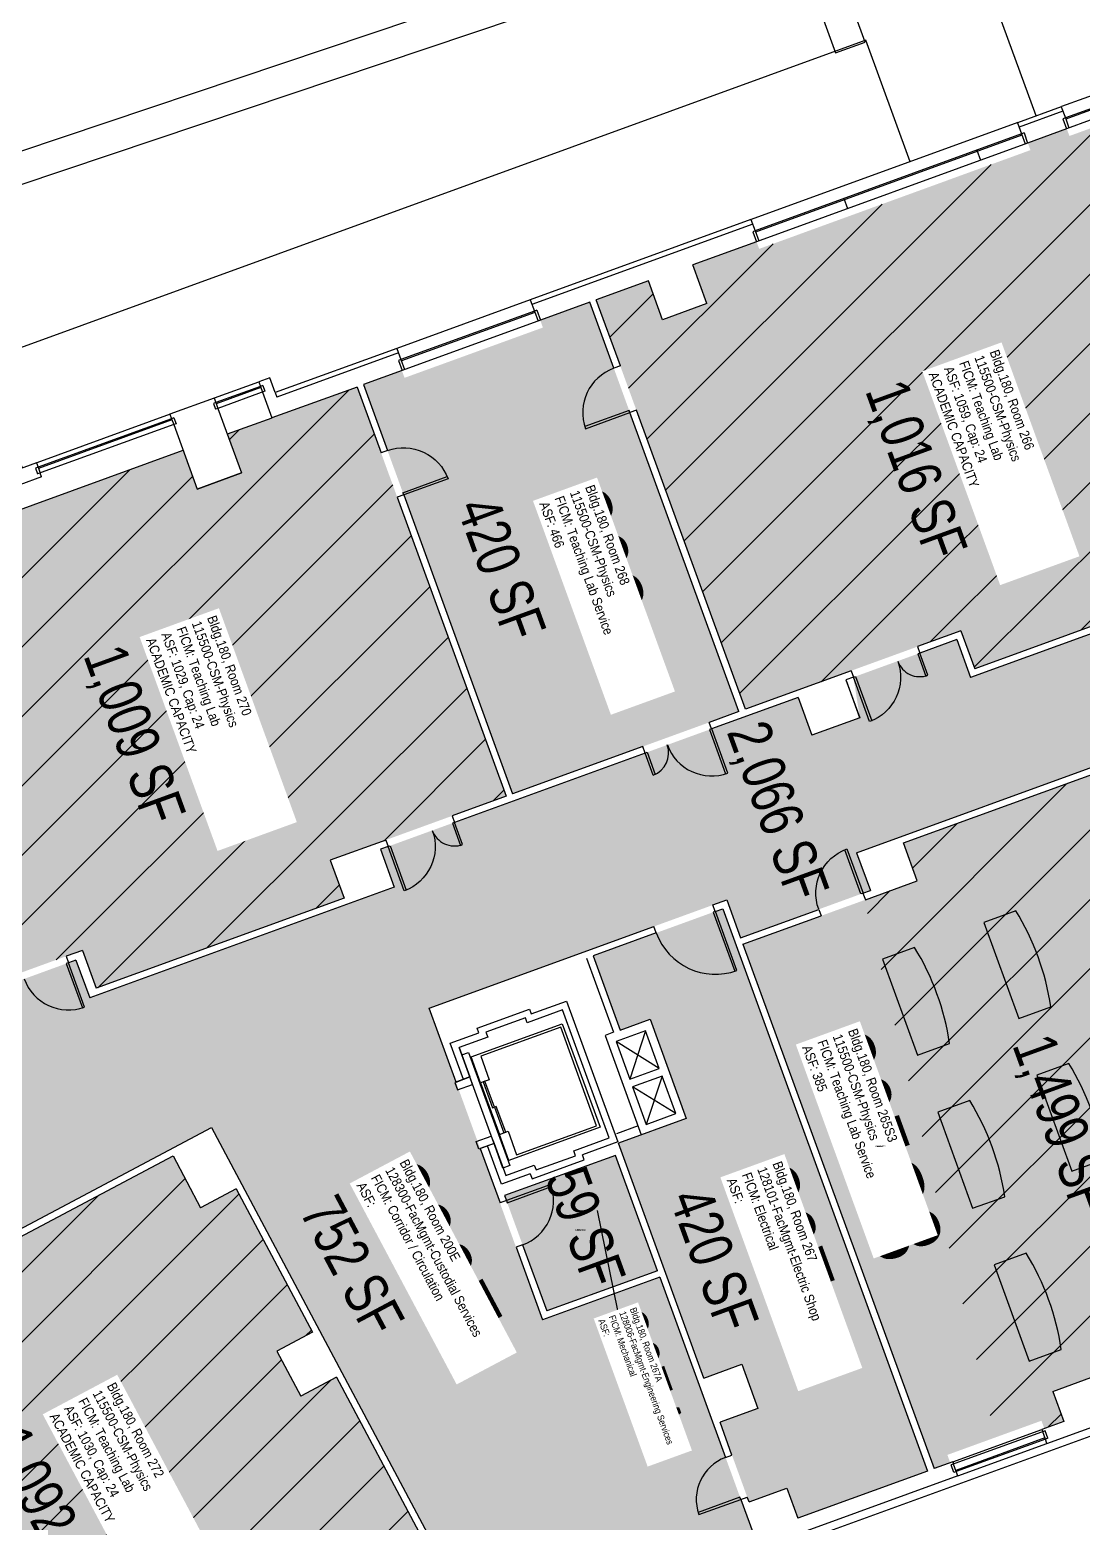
# Model space of a CAD drawing. Header units: inches. Extents: x 69211883 to 69217631, y 27675792 to 27679139.
# Drawn here: x 69212996 to 69213799, y 27676817 to 27677957 of the extents above; entities that cross this region are included whole.
import ezdxf
from ezdxf.enums import TextEntityAlignment as Align

# ---------------------------------------------------------------- set-up
doc = ezdxf.new("R2010")
doc.units = ezdxf.units.IN
doc.header["$LTSCALE"] = 0.25
doc.header["$MEASUREMENT"] = 0
doc.layers.get('0').update_dxf_attribs({"linetype": 'CONTINUOUS'})
for name, color, linetype in [('A-DOOR', 2, 'CONTINUOUS'), ('A-FLOR', 3, 'CONTINUOUS'), ('A-FURN', 3, 'CONTINUOUS'), ('A-GLAZ', 1, 'CONTINUOUS'), ('A-IDEN-RNUM', 7, 'CONTINUOUS'), ('A-IDEN-SNUM', 4, 'CONTINUOUS'), ('A-IDEN-VNUM', 4, 'CONTINUOUS'), ('A-WALL', 5, 'CONTINUOUS'), ('AREA-TEXT', 3, 'CONTINUOUS'), ('Rooms-Capacity', 4, 'CONTINUOUS'), ('Rooms-Category-Color', 7, 'CONTINUOUS'), ('Rooms-College-Color', 7, 'CONTINUOUS'), ('Rooms-Department-Color', 7, 'CONTINUOUS'), ('Rooms-Division-Color', 7, 'CONTINUOUS'), ('Rooms-Information', 7, 'CONTINUOUS')]:
    doc.layers.add(name, color=color, linetype=linetype)
doc.styles.add('CP_AREA', font='arial.ttf', dxfattribs={"height": 15})
doc.styles.add('CP_ROOMSNUMBER', font='arial.ttf', dxfattribs={"height": 1})
doc.styles.add('CP_ROOMVNUMBER', font='arial.ttf', dxfattribs={"width": 0.85, "height": 0.075})
pattern_1 = [(45, (0, 0), (-26.516504294, 26.516504294), [])]

# ---------------------------------------------------------------- blocks, each defined once
blk = doc.blocks.new('Z08D36')
at = {"linetype": 'Continuous', "lineweight": -3}
blk.add_lwpolyline([(-18, 0), (-16.25, 0), (-16.25, 36), (-18, 36)], close=True, dxfattribs=at)
blk.add_arc((-18, 0), 36, 0, 90)
blk = doc.blocks.new('Z08D34')
at = {"linetype": 'Continuous', "lineweight": -3}
blk.add_lwpolyline([(-17, 0), (-15.25, 0), (-15.25, 34), (-17, 34)], close=True, dxfattribs=at)
blk.add_arc((-17, 0), 34, 0, 90)
blk = doc.blocks.new('Z08D48')
at = {"linetype": 'Continuous', "lineweight": -3}
blk.add_lwpolyline([(-24, 0), (-22.25, 0), (-22.25, 48), (-24, 48)], close=True, dxfattribs=at)
blk.add_arc((-24, 0), 48, 360, 90)

msp = doc.modelspace()

# ---------------------------------------------------------------- hatches: boundary and pattern name
at = {"layer": 'Rooms-Capacity'}
h = msp.add_hatch(dxfattribs=at)
h.set_pattern_fill('ANSI31', color=256, scale=300, style=0)
h.set_pattern_definition(pattern_1)
h.paths.add_polyline_path([(69213550.9, 27677794.9), (69213553, 27677789.4), (69213760, 27677864.8), (69213758, 27677870.3), (69213787.7, 27677881.1), (69213789.8, 27677875.6), (69213825.8, 27677888.7), (69213834.6, 27677864.6), (69213848.9, 27677869.8), (69213951.8, 27677586.9), (69213846.5, 27677548.5), (69213857, 27677519.6), (69213717.5, 27677468.8), (69213706.9, 27677497.7), (69213542.4, 27677437.8), (69213428.6, 27677750.4), (69213468.4, 27677764.9), (69213479.2, 27677735.3), (69213513, 27677747.6), (69213502.3, 27677777.2)])
h = msp.add_hatch(dxfattribs=at)
h.set_pattern_fill('ANSI31', color=256, scale=300, style=0)
h.set_pattern_definition(pattern_1)
h.paths.add_polyline_path([(69212979.7, 27677587.1), (69213009.8, 27677598.1), (69213023.6, 27677603), (69213113.4, 27677635.7), (69213124.2, 27677606.1), (69213157.7, 27677618.2), (69213146.9, 27677647.8), (69213164, 27677654.1), (69213181.1, 27677660.3), (69213246.1, 27677683.9), (69213359.8, 27677371.4), (69213225.6, 27677322.5), (69213236.1, 27677293.6), (69213047, 27677224.8), (69213036.5, 27677253.7), (69212963.9, 27677227.3), (69212850.1, 27677539.8), (69212876.2, 27677549.3), (69212890.2, 27677554.4), (69212972.6, 27677584.4)])
h = msp.add_hatch(dxfattribs=at)
h.set_pattern_fill('ANSI31', color=256, scale=300, style=0)
h.set_pattern_definition(pattern_1)
h.paths.add_polyline_path([(69213930.8, 27677400.4), (69213905.3, 27677391.1), (69213894.8, 27677420), (69213663, 27677335.7), (69213673.5, 27677306.8), (69213633.1, 27677292), (69213733.4, 27676881.8), (69213768.4, 27676894.5), (69213770.6, 27676888.5), (69213785.4, 27676893.9), (69213777.1, 27676916.8), (69213810.9, 27676929.2), (69213819.3, 27676906.3), (69213834.1, 27676911.7), (69213831.9, 27676917.7), (69214086.9, 27677010.5)])
h = msp.add_hatch(dxfattribs=at)
h.set_pattern_fill('ANSI31', color=256, scale=300, style=0)
h.set_pattern_definition(pattern_1)
h.paths.add_polyline_path([(69213267.4, 27676792.6), (69213266, 27676795.3), (69213293.1, 27676809.7), (69213230.4, 27676927.7), (69213203.2, 27676913.2), (69213184.9, 27676947.7), (69213212.1, 27676962.1), (69213153.9, 27677071.6), (69213126.7, 27677057.2), (69213105.6, 27677096.9), (69212803.6, 27676936.4), (69212824, 27676897.9), (69212792.2, 27676881), (69212771.8, 27676919.5), (69212734.4, 27676899.6), (69212910.6, 27676568.1), (69212948.1, 27676588), (69212933.6, 27676615.2), (69213049.5, 27676676.8), (69213063.9, 27676649.6), (69213197.7, 27676720.8), (69213183.3, 27676747.9), (69213267.4, 27676792.6)])
at = {"layer": 'Rooms-Category-Color', "true_color": 0xadadad}
for points in [[(69212976.2, 27677193.4), (69212694.8, 27677091), (69212780.4, 27676930), (69213301.9, 27677207.2), (69213301, 27677209.5), (69213528.3, 27677292.2), (69213538.8, 27677263.3), (69213637.9, 27677299.4), (69213627.3, 27677328.3), (69213899.8, 27677427.5), (69213910.4, 27677398.6), (69213993.1, 27677428.7), (69213982.5, 27677457.6), (69214016.4, 27677469.9), (69214026.9, 27677441), (69214104.1, 27677469.1), (69214093.5, 27677498), (69214238.7, 27677550.8), (69214249.2, 27677521.9), (69214346.4, 27677557.3), (69214335.9, 27677586.2), (69214608.4, 27677685.3), (69214618.9, 27677656.4), (69214703.5, 27677687.2), (69214693, 27677716.1), (69214963.6, 27677814.6), (69214930.8, 27677904.8), (69214834.9, 27677869.9), (69214812.5, 27677931.5), (69214733.6, 27677902.8), (69214756, 27677841.2), (69214556.2, 27677768.5), (69214545.6, 27677797.4), (69214461.1, 27677766.6), (69214471.6, 27677737.7), (69214181.5, 27677632.1), (69214170.9, 27677661), (69214077, 27677626.8), (69214087.5, 27677597.9), (69213946.4, 27677546.6), (69213935.9, 27677575.5), (69213853.2, 27677545.4), (69213863.7, 27677516.5), (69213714.3, 27677462.1), (69213703.8, 27677491), (69213624.9, 27677462.3), (69213629.8, 27677431.3), (69213593.1, 27677418), (69213582.6, 27677446.9), (69213264, 27677330.9), (69213274.5, 27677302), (69213042, 27677217.4), (69213031.5, 27677246.3), (69212965.7, 27677222.3)], [(69213525.2, 27677285.5), (69213681.5, 27676856.1), (69213582.4, 27676820.1), (69213574.1, 27676843), (69213545.2, 27676832.5), (69213523.1, 27676893.3), (69213552, 27676903.8), (69213539.7, 27676937.6), (69213510.8, 27676927.1), (69213445.5, 27677106.4), (69213497.3, 27677125.3), (69213469.7, 27677201.2), (69213446.8, 27677192.8), (69213426.2, 27677249.5)], [(69213301.9, 27677207.2), (69213387.6, 27676971.5), (69213477.2, 27677004.1), (69213552.6, 27676797), (69213580.7, 27676807.2), (69213599, 27676755.8), (69213426.7, 27676692.8), (69213412.2, 27676720.1), (69213329.3, 27676676.1), (69213284.3, 27676760.8), (69213316.1, 27676777.7), (69213134.9, 27677118.4), (69213116.6, 27677108.7)], [(69213443.3, 27677097.1), (69213475.4, 27677009), (69213390.8, 27676978.3), (69213358.7, 27677066.4)]]:
    msp.add_hatch(color=253, dxfattribs=at).paths.add_polyline_path(points)
at = {"layer": 'Rooms-Category-Color', "true_color": 0xe3f498}
for points in [[(69213550.9, 27677794.9), (69213553, 27677789.4), (69213760, 27677864.8), (69213758, 27677870.3), (69213787.7, 27677881.1), (69213789.8, 27677875.6), (69213825.8, 27677888.7), (69213834.6, 27677864.6), (69213848.9, 27677869.8), (69213951.8, 27677586.9), (69213846.5, 27677548.5), (69213857, 27677519.6), (69213717.5, 27677468.8), (69213706.9, 27677497.7), (69213542.4, 27677437.8), (69213428.6, 27677750.4), (69213468.4, 27677764.9), (69213479.2, 27677735.3), (69213513, 27677747.6), (69213502.3, 27677777.2)], [(69213385.9, 27677734.8), (69213387.9, 27677729.3), (69213282.3, 27677690.9), (69213280.3, 27677696.4), (69213251, 27677685.7), (69213364.8, 27677373.2), (69213537.4, 27677436), (69213423.7, 27677748.6)], [(69212979.7, 27677587.1), (69213009.8, 27677598.1), (69213023.6, 27677603), (69213113.4, 27677635.7), (69213124.2, 27677606.1), (69213157.7, 27677618.2), (69213146.9, 27677647.8), (69213164, 27677654.1), (69213181.1, 27677660.3), (69213246.1, 27677683.9), (69213359.8, 27677371.4), (69213225.6, 27677322.5), (69213236.1, 27677293.6), (69213047, 27677224.8), (69213036.5, 27677253.7), (69212963.9, 27677227.3), (69212850.1, 27677539.8), (69212876.2, 27677549.3), (69212890.2, 27677554.4), (69212972.6, 27677584.4)], [(69213930.8, 27677400.4), (69213905.3, 27677391.1), (69213894.8, 27677420), (69213663, 27677335.7), (69213673.5, 27677306.8), (69213633.1, 27677292), (69213733.4, 27676881.8), (69213768.4, 27676894.5), (69213770.6, 27676888.5), (69213785.4, 27676893.9), (69213777.1, 27676916.8), (69213810.9, 27676929.2), (69213819.3, 27676906.3), (69213834.1, 27676911.7), (69213831.9, 27676917.7), (69214086.9, 27677010.5)], [(69213686.4, 27676857.9), (69213698.8, 27676862.4), (69213696.6, 27676868.4), (69213733.4, 27676881.8), (69213633.1, 27677292), (69213540.6, 27677258.4)], [(69213267.4, 27676792.6), (69213266, 27676795.3), (69213293.1, 27676809.7), (69213230.4, 27676927.7), (69213203.2, 27676913.2), (69213184.9, 27676947.7), (69213212.1, 27676962.1), (69213153.9, 27677071.6), (69213126.7, 27677057.2), (69213105.6, 27677096.9), (69212803.6, 27676936.4), (69212824, 27676897.9), (69212792.2, 27676881), (69212771.8, 27676919.5), (69212734.4, 27676899.6), (69212910.6, 27676568.1), (69212948.1, 27676588), (69212933.6, 27676615.2), (69213049.5, 27676676.8), (69213063.9, 27676649.6), (69213197.7, 27676720.8), (69213183.3, 27676747.9), (69213267.4, 27676792.6)]]:
    msp.add_hatch(color=61, dxfattribs=at).paths.add_polyline_path(points)
at = {"layer": 'Rooms-College-Color', "true_color": 0xadadad}
for points in [[(69212976.2, 27677193.4), (69212694.8, 27677091), (69212780.4, 27676930), (69213301.9, 27677207.2), (69213301, 27677209.5), (69213528.3, 27677292.2), (69213538.8, 27677263.3), (69213637.9, 27677299.4), (69213627.3, 27677328.3), (69213899.8, 27677427.5), (69213910.4, 27677398.6), (69213993.1, 27677428.7), (69213982.5, 27677457.6), (69214016.4, 27677469.9), (69214026.9, 27677441), (69214104.1, 27677469.1), (69214093.5, 27677498), (69214238.7, 27677550.8), (69214249.2, 27677521.9), (69214346.4, 27677557.3), (69214335.9, 27677586.2), (69214608.4, 27677685.3), (69214618.9, 27677656.4), (69214703.5, 27677687.2), (69214693, 27677716.1), (69214963.6, 27677814.6), (69214930.8, 27677904.8), (69214834.9, 27677869.9), (69214812.5, 27677931.5), (69214733.6, 27677902.8), (69214756, 27677841.2), (69214556.2, 27677768.5), (69214545.6, 27677797.4), (69214461.1, 27677766.6), (69214471.6, 27677737.7), (69214181.5, 27677632.1), (69214170.9, 27677661), (69214077, 27677626.8), (69214087.5, 27677597.9), (69213946.4, 27677546.6), (69213935.9, 27677575.5), (69213853.2, 27677545.4), (69213863.7, 27677516.5), (69213714.3, 27677462.1), (69213703.8, 27677491), (69213624.9, 27677462.3), (69213629.8, 27677431.3), (69213593.1, 27677418), (69213582.6, 27677446.9), (69213264, 27677330.9), (69213274.5, 27677302), (69213042, 27677217.4), (69213031.5, 27677246.3), (69212965.7, 27677222.3)], [(69213525.2, 27677285.5), (69213681.5, 27676856.1), (69213582.4, 27676820.1), (69213574.1, 27676843), (69213545.2, 27676832.5), (69213523.1, 27676893.3), (69213552, 27676903.8), (69213539.7, 27676937.6), (69213510.8, 27676927.1), (69213445.5, 27677106.4), (69213497.3, 27677125.3), (69213469.7, 27677201.2), (69213446.8, 27677192.8), (69213426.2, 27677249.5)], [(69213301.9, 27677207.2), (69213387.6, 27676971.5), (69213477.2, 27677004.1), (69213552.6, 27676797), (69213580.7, 27676807.2), (69213599, 27676755.8), (69213426.7, 27676692.8), (69213412.2, 27676720.1), (69213329.3, 27676676.1), (69213284.3, 27676760.8), (69213316.1, 27676777.7), (69213134.9, 27677118.4), (69213116.6, 27677108.7)], [(69213443.3, 27677097.1), (69213475.4, 27677009), (69213390.8, 27676978.3), (69213358.7, 27677066.4)]]:
    msp.add_hatch(color=253, dxfattribs=at).paths.add_polyline_path(points)
at = {"layer": 'Rooms-College-Color', "true_color": 0xffe090}
for points in [[(69213550.9, 27677794.9), (69213553, 27677789.4), (69213760, 27677864.8), (69213758, 27677870.3), (69213787.7, 27677881.1), (69213789.8, 27677875.6), (69213825.8, 27677888.7), (69213834.6, 27677864.6), (69213848.9, 27677869.8), (69213951.8, 27677586.9), (69213846.5, 27677548.5), (69213857, 27677519.6), (69213717.5, 27677468.8), (69213706.9, 27677497.7), (69213542.4, 27677437.8), (69213428.6, 27677750.4), (69213468.4, 27677764.9), (69213479.2, 27677735.3), (69213513, 27677747.6), (69213502.3, 27677777.2)], [(69213385.9, 27677734.8), (69213387.9, 27677729.3), (69213282.3, 27677690.9), (69213280.3, 27677696.4), (69213251, 27677685.7), (69213364.8, 27677373.2), (69213537.4, 27677436), (69213423.7, 27677748.6)], [(69212979.7, 27677587.1), (69213009.8, 27677598.1), (69213023.6, 27677603), (69213113.4, 27677635.7), (69213124.2, 27677606.1), (69213157.7, 27677618.2), (69213146.9, 27677647.8), (69213164, 27677654.1), (69213181.1, 27677660.3), (69213246.1, 27677683.9), (69213359.8, 27677371.4), (69213225.6, 27677322.5), (69213236.1, 27677293.6), (69213047, 27677224.8), (69213036.5, 27677253.7), (69212963.9, 27677227.3), (69212850.1, 27677539.8), (69212876.2, 27677549.3), (69212890.2, 27677554.4), (69212972.6, 27677584.4)], [(69213930.8, 27677400.4), (69213905.3, 27677391.1), (69213894.8, 27677420), (69213663, 27677335.7), (69213673.5, 27677306.8), (69213633.1, 27677292), (69213733.4, 27676881.8), (69213768.4, 27676894.5), (69213770.6, 27676888.5), (69213785.4, 27676893.9), (69213777.1, 27676916.8), (69213810.9, 27676929.2), (69213819.3, 27676906.3), (69213834.1, 27676911.7), (69213831.9, 27676917.7), (69214086.9, 27677010.5)], [(69213686.4, 27676857.9), (69213698.8, 27676862.4), (69213696.6, 27676868.4), (69213733.4, 27676881.8), (69213633.1, 27677292), (69213540.6, 27677258.4)], [(69213267.4, 27676792.6), (69213266, 27676795.3), (69213293.1, 27676809.7), (69213230.4, 27676927.7), (69213203.2, 27676913.2), (69213184.9, 27676947.7), (69213212.1, 27676962.1), (69213153.9, 27677071.6), (69213126.7, 27677057.2), (69213105.6, 27677096.9), (69212803.6, 27676936.4), (69212824, 27676897.9), (69212792.2, 27676881), (69212771.8, 27676919.5), (69212734.4, 27676899.6), (69212910.6, 27676568.1), (69212948.1, 27676588), (69212933.6, 27676615.2), (69213049.5, 27676676.8), (69213063.9, 27676649.6), (69213197.7, 27676720.8), (69213183.3, 27676747.9), (69213267.4, 27676792.6)]]:
    msp.add_hatch(color=41, dxfattribs=at).paths.add_polyline_path(points)
at = {"layer": 'Rooms-Department-Color', "true_color": 0xacacac}
for points in [[(69212976.2, 27677193.4), (69212694.8, 27677091), (69212780.4, 27676930), (69213301.9, 27677207.2), (69213301, 27677209.5), (69213528.3, 27677292.2), (69213538.8, 27677263.3), (69213637.9, 27677299.4), (69213627.3, 27677328.3), (69213899.8, 27677427.5), (69213910.4, 27677398.6), (69213993.1, 27677428.7), (69213982.5, 27677457.6), (69214016.4, 27677469.9), (69214026.9, 27677441), (69214104.1, 27677469.1), (69214093.5, 27677498), (69214238.7, 27677550.8), (69214249.2, 27677521.9), (69214346.4, 27677557.3), (69214335.9, 27677586.2), (69214608.4, 27677685.3), (69214618.9, 27677656.4), (69214703.5, 27677687.2), (69214693, 27677716.1), (69214963.6, 27677814.6), (69214930.8, 27677904.8), (69214834.9, 27677869.9), (69214812.5, 27677931.5), (69214733.6, 27677902.8), (69214756, 27677841.2), (69214556.2, 27677768.5), (69214545.6, 27677797.4), (69214461.1, 27677766.6), (69214471.6, 27677737.7), (69214181.5, 27677632.1), (69214170.9, 27677661), (69214077, 27677626.8), (69214087.5, 27677597.9), (69213946.4, 27677546.6), (69213935.9, 27677575.5), (69213853.2, 27677545.4), (69213863.7, 27677516.5), (69213714.3, 27677462.1), (69213703.8, 27677491), (69213624.9, 27677462.3), (69213629.8, 27677431.3), (69213593.1, 27677418), (69213582.6, 27677446.9), (69213264, 27677330.9), (69213274.5, 27677302), (69213042, 27677217.4), (69213031.5, 27677246.3), (69212965.7, 27677222.3)], [(69213525.2, 27677285.5), (69213681.5, 27676856.1), (69213582.4, 27676820.1), (69213574.1, 27676843), (69213545.2, 27676832.5), (69213523.1, 27676893.3), (69213552, 27676903.8), (69213539.7, 27676937.6), (69213510.8, 27676927.1), (69213445.5, 27677106.4), (69213497.3, 27677125.3), (69213469.7, 27677201.2), (69213446.8, 27677192.8), (69213426.2, 27677249.5)], [(69213301.9, 27677207.2), (69213387.6, 27676971.5), (69213477.2, 27677004.1), (69213552.6, 27676797), (69213580.7, 27676807.2), (69213599, 27676755.8), (69213426.7, 27676692.8), (69213412.2, 27676720.1), (69213329.3, 27676676.1), (69213284.3, 27676760.8), (69213316.1, 27676777.7), (69213134.9, 27677118.4), (69213116.6, 27677108.7)], [(69213443.3, 27677097.1), (69213475.4, 27677009), (69213390.8, 27676978.3), (69213358.7, 27677066.4)]]:
    msp.add_hatch(color=253, dxfattribs=at).paths.add_polyline_path(points)
at = {"layer": 'Rooms-Department-Color', "true_color": 0xffe090}
for points in [[(69213550.9, 27677794.9), (69213553, 27677789.4), (69213760, 27677864.8), (69213758, 27677870.3), (69213787.7, 27677881.1), (69213789.8, 27677875.6), (69213825.8, 27677888.7), (69213834.6, 27677864.6), (69213848.9, 27677869.8), (69213951.8, 27677586.9), (69213846.5, 27677548.5), (69213857, 27677519.6), (69213717.5, 27677468.8), (69213706.9, 27677497.7), (69213542.4, 27677437.8), (69213428.6, 27677750.4), (69213468.4, 27677764.9), (69213479.2, 27677735.3), (69213513, 27677747.6), (69213502.3, 27677777.2)], [(69213385.9, 27677734.8), (69213387.9, 27677729.3), (69213282.3, 27677690.9), (69213280.3, 27677696.4), (69213251, 27677685.7), (69213364.8, 27677373.2), (69213537.4, 27677436), (69213423.7, 27677748.6)], [(69212979.7, 27677587.1), (69213009.8, 27677598.1), (69213023.6, 27677603), (69213113.4, 27677635.7), (69213124.2, 27677606.1), (69213157.7, 27677618.2), (69213146.9, 27677647.8), (69213164, 27677654.1), (69213181.1, 27677660.3), (69213246.1, 27677683.9), (69213359.8, 27677371.4), (69213225.6, 27677322.5), (69213236.1, 27677293.6), (69213047, 27677224.8), (69213036.5, 27677253.7), (69212963.9, 27677227.3), (69212850.1, 27677539.8), (69212876.2, 27677549.3), (69212890.2, 27677554.4), (69212972.6, 27677584.4)], [(69213930.8, 27677400.4), (69213905.3, 27677391.1), (69213894.8, 27677420), (69213663, 27677335.7), (69213673.5, 27677306.8), (69213633.1, 27677292), (69213733.4, 27676881.8), (69213768.4, 27676894.5), (69213770.6, 27676888.5), (69213785.4, 27676893.9), (69213777.1, 27676916.8), (69213810.9, 27676929.2), (69213819.3, 27676906.3), (69213834.1, 27676911.7), (69213831.9, 27676917.7), (69214086.9, 27677010.5)], [(69213686.4, 27676857.9), (69213698.8, 27676862.4), (69213696.6, 27676868.4), (69213733.4, 27676881.8), (69213633.1, 27677292), (69213540.6, 27677258.4)], [(69213267.4, 27676792.6), (69213266, 27676795.3), (69213293.1, 27676809.7), (69213230.4, 27676927.7), (69213203.2, 27676913.2), (69213184.9, 27676947.7), (69213212.1, 27676962.1), (69213153.9, 27677071.6), (69213126.7, 27677057.2), (69213105.6, 27677096.9), (69212803.6, 27676936.4), (69212824, 27676897.9), (69212792.2, 27676881), (69212771.8, 27676919.5), (69212734.4, 27676899.6), (69212910.6, 27676568.1), (69212948.1, 27676588), (69212933.6, 27676615.2), (69213049.5, 27676676.8), (69213063.9, 27676649.6), (69213197.7, 27676720.8), (69213183.3, 27676747.9), (69213267.4, 27676792.6)]]:
    msp.add_hatch(color=41, dxfattribs=at).paths.add_polyline_path(points)
at = {"layer": 'Rooms-Division-Color', "true_color": 0xadadad}
for points in [[(69212976.2, 27677193.4), (69212694.8, 27677091), (69212780.4, 27676930), (69213301.9, 27677207.2), (69213301, 27677209.5), (69213528.3, 27677292.2), (69213538.8, 27677263.3), (69213637.9, 27677299.4), (69213627.3, 27677328.3), (69213899.8, 27677427.5), (69213910.4, 27677398.6), (69213993.1, 27677428.7), (69213982.5, 27677457.6), (69214016.4, 27677469.9), (69214026.9, 27677441), (69214104.1, 27677469.1), (69214093.5, 27677498), (69214238.7, 27677550.8), (69214249.2, 27677521.9), (69214346.4, 27677557.3), (69214335.9, 27677586.2), (69214608.4, 27677685.3), (69214618.9, 27677656.4), (69214703.5, 27677687.2), (69214693, 27677716.1), (69214963.6, 27677814.6), (69214930.8, 27677904.8), (69214834.9, 27677869.9), (69214812.5, 27677931.5), (69214733.6, 27677902.8), (69214756, 27677841.2), (69214556.2, 27677768.5), (69214545.6, 27677797.4), (69214461.1, 27677766.6), (69214471.6, 27677737.7), (69214181.5, 27677632.1), (69214170.9, 27677661), (69214077, 27677626.8), (69214087.5, 27677597.9), (69213946.4, 27677546.6), (69213935.9, 27677575.5), (69213853.2, 27677545.4), (69213863.7, 27677516.5), (69213714.3, 27677462.1), (69213703.8, 27677491), (69213624.9, 27677462.3), (69213629.8, 27677431.3), (69213593.1, 27677418), (69213582.6, 27677446.9), (69213264, 27677330.9), (69213274.5, 27677302), (69213042, 27677217.4), (69213031.5, 27677246.3), (69212965.7, 27677222.3)], [(69213525.2, 27677285.5), (69213681.5, 27676856.1), (69213582.4, 27676820.1), (69213574.1, 27676843), (69213545.2, 27676832.5), (69213523.1, 27676893.3), (69213552, 27676903.8), (69213539.7, 27676937.6), (69213510.8, 27676927.1), (69213445.5, 27677106.4), (69213497.3, 27677125.3), (69213469.7, 27677201.2), (69213446.8, 27677192.8), (69213426.2, 27677249.5)], [(69213301.9, 27677207.2), (69213387.6, 27676971.5), (69213477.2, 27677004.1), (69213552.6, 27676797), (69213580.7, 27676807.2), (69213599, 27676755.8), (69213426.7, 27676692.8), (69213412.2, 27676720.1), (69213329.3, 27676676.1), (69213284.3, 27676760.8), (69213316.1, 27676777.7), (69213134.9, 27677118.4), (69213116.6, 27677108.7)], [(69213443.3, 27677097.1), (69213475.4, 27677009), (69213390.8, 27676978.3), (69213358.7, 27677066.4)]]:
    msp.add_hatch(color=253, dxfattribs=at).paths.add_polyline_path(points)
at = {"layer": 'Rooms-Division-Color', "true_color": 0xffe090}
for points in [[(69213550.9, 27677794.9), (69213553, 27677789.4), (69213760, 27677864.8), (69213758, 27677870.3), (69213787.7, 27677881.1), (69213789.8, 27677875.6), (69213825.8, 27677888.7), (69213834.6, 27677864.6), (69213848.9, 27677869.8), (69213951.8, 27677586.9), (69213846.5, 27677548.5), (69213857, 27677519.6), (69213717.5, 27677468.8), (69213706.9, 27677497.7), (69213542.4, 27677437.8), (69213428.6, 27677750.4), (69213468.4, 27677764.9), (69213479.2, 27677735.3), (69213513, 27677747.6), (69213502.3, 27677777.2)], [(69213385.9, 27677734.8), (69213387.9, 27677729.3), (69213282.3, 27677690.9), (69213280.3, 27677696.4), (69213251, 27677685.7), (69213364.8, 27677373.2), (69213537.4, 27677436), (69213423.7, 27677748.6)], [(69212979.7, 27677587.1), (69213009.8, 27677598.1), (69213023.6, 27677603), (69213113.4, 27677635.7), (69213124.2, 27677606.1), (69213157.7, 27677618.2), (69213146.9, 27677647.8), (69213164, 27677654.1), (69213181.1, 27677660.3), (69213246.1, 27677683.9), (69213359.8, 27677371.4), (69213225.6, 27677322.5), (69213236.1, 27677293.6), (69213047, 27677224.8), (69213036.5, 27677253.7), (69212963.9, 27677227.3), (69212850.1, 27677539.8), (69212876.2, 27677549.3), (69212890.2, 27677554.4), (69212972.6, 27677584.4)], [(69213930.8, 27677400.4), (69213905.3, 27677391.1), (69213894.8, 27677420), (69213663, 27677335.7), (69213673.5, 27677306.8), (69213633.1, 27677292), (69213733.4, 27676881.8), (69213768.4, 27676894.5), (69213770.6, 27676888.5), (69213785.4, 27676893.9), (69213777.1, 27676916.8), (69213810.9, 27676929.2), (69213819.3, 27676906.3), (69213834.1, 27676911.7), (69213831.9, 27676917.7), (69214086.9, 27677010.5)], [(69213686.4, 27676857.9), (69213698.8, 27676862.4), (69213696.6, 27676868.4), (69213733.4, 27676881.8), (69213633.1, 27677292), (69213540.6, 27677258.4)], [(69213267.4, 27676792.6), (69213266, 27676795.3), (69213293.1, 27676809.7), (69213230.4, 27676927.7), (69213203.2, 27676913.2), (69213184.9, 27676947.7), (69213212.1, 27676962.1), (69213153.9, 27677071.6), (69213126.7, 27677057.2), (69213105.6, 27677096.9), (69212803.6, 27676936.4), (69212824, 27676897.9), (69212792.2, 27676881), (69212771.8, 27676919.5), (69212734.4, 27676899.6), (69212910.6, 27676568.1), (69212948.1, 27676588), (69212933.6, 27676615.2), (69213049.5, 27676676.8), (69213063.9, 27676649.6), (69213197.7, 27676720.8), (69213183.3, 27676747.9), (69213267.4, 27676792.6)]]:
    msp.add_hatch(color=41, dxfattribs=at).paths.add_polyline_path(points)

# ---------------------------------------------------------------- linework, layer by layer
at = {"layer": 'A-DOOR'}
for points in [[(69213675.6, 27677480.7), (69213674, 27677480.1), (69213680.1, 27677463.2), (69213681.8, 27677463.8)], [(69213465.9, 27677404.4), (69213467.6, 27677405), (69213473.7, 27677388.1), (69213472.1, 27677387.5)], [(69213320.4, 27677351.4), (69213318.8, 27677350.8), (69213324.9, 27677333.9), (69213326.6, 27677334.5)]]:
    msp.add_lwpolyline(points, close=True, dxfattribs=at)
for centre, start, end in [((69213675.6, 27677480.7), 200, 290), ((69213465.9, 27677404.4), 290, 20), ((69213320.4, 27677351.4), 200, 290)]:
    msp.add_arc(centre, 18, start, end, dxfattribs=at)
at = {"layer": 'A-FLOR'}
for p, q in [((69213466.3, 27677192.2), (69213454.2, 27677155.4)), ((69213476.7, 27677163.6), (69213443.7, 27677184)), ((69213340.4, 27677152.5), (69213354.8, 27677113.1)), ((69213478.8, 27677157.7), (69213466.7, 27677120.8)), ((69213489.3, 27677129), (69213456.3, 27677149.5))]:
    msp.add_line(p, q, dxfattribs=at)
for points in [[(69213764.3, 27677890.9), (69213730.5, 27677983.7), (69214401.2, 27678227.8), (69214435, 27678135)], [(69213668.2, 27677855.9), (69213634.4, 27677948.7), (69212960.9, 27677703.6), (69212990.6, 27677622.1)], [(69213352.5, 27677101.1), (69213326, 27677173.9), (69213331.1, 27677175.8), (69213362.6, 27677089.3), (69213357.4, 27677087.4), (69213352.5, 27677101.1)], [(69213604, 27676809.3), (69214180.5, 27677019.1), (69214178.4, 27677024.7)]]:
    msp.add_lwpolyline(points, dxfattribs=at)
for points in [[(69213347, 27677154.9), (69213340.4, 27677152.5), (69213333.2, 27677172.3), (69213402.7, 27677197.6), (69213431.5, 27677118.6), (69213361.9, 27677093.3), (69213354.8, 27677113.1), (69213361.3, 27677115.5), (69213367.8, 27677097.6), (69213428.9, 27677119.8), (69213401.6, 27677195), (69213340.5, 27677172.8), (69213347, 27677154.9)], [(69213322.7, 27677147.1), (69213334.2, 27677151.3), (69213332.1, 27677157), (69213320.6, 27677152.8)], [(69213343.7, 27677153.7), (69213342.3, 27677153.2), (69213349.5, 27677133.5), (69213350.9, 27677134)], [(69213352.3, 27677134.5), (69213350.9, 27677134), (69213358, 27677114.3), (69213359.5, 27677114.8)], [(69213337, 27677107.7), (69213348.5, 27677111.9), (69213350.6, 27677106.2), (69213339.1, 27677102)]]:
    msp.add_lwpolyline(points, close=True, dxfattribs=at)
at = {"layer": 'A-FURN'}
for points in [[(69213748.8, 27677284), (69213724.4, 27677275.1), (69213751.1, 27677201.7), (69213775.5, 27677210.6, 0.101224)], [(69213671.6, 27677255.9), (69213647.2, 27677247), (69213673.8, 27677173.7), (69213698.3, 27677182.6, 0.101224)], [(69213789.3, 27677167.4), (69213764.8, 27677158.5), (69213791.5, 27677085.1), (69213815.9, 27677094, 0.101224)], [(69213713.7, 27677139), (69213689.2, 27677130.1), (69213715.9, 27677056.7), (69213740.4, 27677065.6, 0.101224)], [(69213756.8, 27677022.4), (69213732.4, 27677013.5), (69213759.1, 27676940.1), (69213783.5, 27676949, 0.101224)]]:
    msp.add_lwpolyline(points, format="xyb", close=True, dxfattribs=at)
at = {"layer": 'A-GLAZ'}
for p, q in [((69213817.9, 27677910.4), (69213783.7, 27677898)), ((69213820.8, 27677901.8), (69213786.7, 27677889.4)), ((69213821.2, 27677900.9), (69213787, 27677888.4)), ((69213823.6, 27677894.2), (69213787.6, 27677881)), ((69213750.3, 27677885.8), (69213546.9, 27677811.8)), ((69213786.7, 27677889.4), (69213789.4, 27677881.7)), ((69213753.2, 27677877.2), (69213549.9, 27677803.2)), ((69213753.5, 27677876.2), (69213550.2, 27677802.2)), ((69213757.8, 27677870.2), (69213550.8, 27677794.8)), ((69213753.2, 27677877.2), (69213756, 27677869.5)), ((69213719, 27677864.7), (69213721.8, 27677857.1)), ((69213617.5, 27677827.8), (69213620.3, 27677820.2)), ((69213549.9, 27677803.2), (69213552.6, 27677795.5)), ((69213378.1, 27677750.4), (69213276.3, 27677713.3)), ((69213381.4, 27677741.9), (69213279.6, 27677704.8)), ((69213381.8, 27677740.9), (69213279.9, 27677703.9)), ((69213386.1, 27677734.9), (69213280.5, 27677696.5)), ((69213381.4, 27677741.9), (69213384.2, 27677734.2)), ((69213279.6, 27677704.8), (69213282.4, 27677697.2)), ((69213170.9, 27677687.7), (69213136.9, 27677675.3)), ((69213172.3, 27677684.4), (69213138.3, 27677672)), ((69213172.6, 27677683.5), (69213138.6, 27677671.1)), ((69213175.8, 27677680.6), (69213139.9, 27677667.6)), ((69213172.3, 27677684.4), (69213173.9, 27677680)), ((69213138.3, 27677672), (69213139.9, 27677667.6)), ((69213103.4, 27677663.1), (69213001.6, 27677626.1)), ((69213106.1, 27677655.3), (69213002.3, 27677617.5)), ((69213104.4, 27677659.7), (69213002.6, 27677622.7)), ((69213104.8, 27677658.8), (69213002.9, 27677621.7)), ((69213104.4, 27677659.7), (69213106.1, 27677655.3)), ((69213180.9, 27677660.2), (69213146.9, 27677647.8)), ((69212876.2, 27677549.3), (69213113.4, 27677635.7)), ((69213002.6, 27677622.7), (69213004.2, 27677618.2)), ((69213460.5, 27677119.6), (69213444, 27677113.6)), ((69213771.2, 27676886.8), (69213699.5, 27676860.7)), ((69213700.7, 27676863.1), (69213768.7, 27676887.9)), ((69213771.1, 27676881.4), (69213703.1, 27676856.6)), ((69213771.4, 27676880.5), (69213703.4, 27676855.7)), ((69213771.4, 27676880.5), (69213769.4, 27676886.1)), ((69213704.6, 27676852.3), (69213772.6, 27676877)), ((69213703.4, 27676855.7), (69213701.3, 27676861.3))]:
    msp.add_line(p, q, dxfattribs=at)
msp.add_lwpolyline([(69213633.8, 27677947.2), (69213590.5, 27678066.1), (69212619.2, 27677739.4), (69212518.3, 27677929.2), (69212497.7, 27677916.9), (69212607.6, 27677710.2), (69213576, 27678035.9), (69213611.3, 27677939), (69213633.8, 27677947.2)], close=True, dxfattribs=at)
for points in [[(69213421.2, 27677247.7), (69213441.8, 27677191.1), (69213435.4, 27677188.7), (69213463, 27677112.8)], [(69213327.2, 27677155.2), (69213317.2, 27677182.7), (69213339, 27677190.6), (69213337.7, 27677194.4), (69213377.6, 27677208.9), (69213379, 27677205.2), (69213406, 27677215), (69213445.1, 27677107.4), (69213418.1, 27677097.6)], [(69213378.2, 27677083), (69213356.3, 27677075.1), (69213345.7, 27677104.4)], [(69213378.2, 27677083), (69213379.6, 27677079.3), (69213419.5, 27677093.8), (69213418.1, 27677097.6)]]:
    msp.add_lwpolyline(points, dxfattribs=at)
at = {"layer": 'A-IDEN-VNUM'}
msp.add_line((69213445, 27676978.7), (69213429.6, 27677055.1), dxfattribs=at)
at = {"layer": 'A-WALL'}
for p, q in [((69213783.5, 27677897.9), (69213750.1, 27677885.7)), ((69213784.8, 27677894.5), (69213751.3, 27677882.3)), ((69213783.5, 27677897.9), (69213786.7, 27677889.4)), ((69213750.1, 27677885.7), (69213753.2, 27677877.2)), ((69213787.6, 27677881), (69213757.8, 27677870.2)), ((69213786.7, 27677889.4), (69213784.8, 27677888.7)), ((69213784.8, 27677888.7), (69213787.6, 27677881)), ((69213755.1, 27677877.9), (69213753.2, 27677877.2)), ((69213755.1, 27677877.9), (69213757.8, 27677870.2)), ((69213546.7, 27677811.7), (69213378.3, 27677750.4)), ((69213548, 27677808.3), (69213379.5, 27677747)), ((69213546.7, 27677811.7), (69213549.9, 27677803.2)), ((69213549.9, 27677803.2), (69213548, 27677802.5)), ((69213548, 27677802.5), (69213550.8, 27677794.8)), ((69213550.8, 27677794.8), (69213502.3, 27677777.2)), ((69213513, 27677747.6), (69213502.3, 27677777.2)), ((69213468.4, 27677764.9), (69213428.6, 27677750.4)), ((69213479.2, 27677735.3), (69213468.4, 27677764.9)), ((69213378.3, 27677750.4), (69213381.4, 27677741.9)), ((69213423.7, 27677748.6), (69213386.1, 27677734.9)), ((69213442, 27677698.2), (69213423.7, 27677748.6)), ((69213447, 27677700), (69213428.6, 27677750.4)), ((69213513, 27677747.6), (69213479.2, 27677735.3)), ((69213383.3, 27677742.5), (69213381.4, 27677741.9)), ((69213383.3, 27677742.5), (69213386.1, 27677734.9)), ((69213276.5, 27677713.4), (69213183.6, 27677679.6)), ((69213277.7, 27677710), (69213184.9, 27677676.2)), ((69213276.5, 27677713.4), (69213279.6, 27677704.8)), ((69213279.6, 27677704.8), (69213277.7, 27677704.1)), ((69213277.7, 27677704.1), (69213280.5, 27677696.5)), ((69213447, 27677700), (69213442, 27677698.2)), ((69213179.5, 27677690.8), (69213171, 27677687.8)), ((69213171, 27677687.8), (69213172.3, 27677684.4)), ((69213183.6, 27677679.7), (69213179.5, 27677690.8)), ((69213280.5, 27677696.5), (69213251, 27677685.7)), ((69213174.1, 27677685.1), (69213172.3, 27677684.4)), ((69213173.9, 27677680), (69213181.1, 27677660.3)), ((69213174.1, 27677685.1), (69213175.8, 27677680.6)), ((69213246.1, 27677683.9), (69213181.1, 27677660.3)), ((69213183.6, 27677679.6), (69213184.9, 27677676.2)), ((69213246.1, 27677683.9), (69213264.4, 27677633.6)), ((69213251, 27677685.7), (69213269.3, 27677635.4)), ((69213137, 27677675.4), (69213103.2, 27677663.1)), ((69213138.3, 27677672), (69213136.4, 27677671.4)), ((69213136.4, 27677671.4), (69213138, 27677666.9)), ((69213137, 27677675.4), (69213138.3, 27677672)), ((69213139.9, 27677667.6), (69213138, 27677666.9)), ((69213139.9, 27677667.6), (69213157.8, 27677618.3)), ((69213459.3, 27677666.2), (69213454.3, 27677664.4)), ((69213537.4, 27677436), (69213454.3, 27677664.4)), ((69213542.4, 27677437.8), (69213459.3, 27677666.2)), ((69213103.2, 27677663.1), (69213104.4, 27677659.7)), ((69213106.3, 27677660.4), (69213104.4, 27677659.7)), ((69213107.9, 27677655.9), (69213106.1, 27677655.3)), ((69213106.1, 27677655.3), (69213124, 27677606)), ((69213106.3, 27677660.4), (69213107.9, 27677655.9)), ((69213269.3, 27677635.4), (69213264.4, 27677633.6)), ((69213001.4, 27677626), (69212967.9, 27677613.8)), ((69213002.6, 27677622.7), (69213000.7, 27677622)), ((69213000.7, 27677622), (69213002.3, 27677617.5)), ((69213001.4, 27677626), (69213002.6, 27677622.7)), ((69213005.3, 27677615.2), (69212971.8, 27677603)), ((69213004.2, 27677618.2), (69213002.3, 27677617.5)), ((69213005.3, 27677615.2), (69213004.2, 27677618.2)), ((69213124, 27677606), (69213157.8, 27677618.3)), ((69213157.8, 27677618.3), (69213124, 27677606)), ((69213281.7, 27677601.5), (69213276.7, 27677599.7)), ((69213276.7, 27677599.7), (69213359.8, 27677371.4)), ((69213281.7, 27677601.5), (69213364.8, 27677373.2)), ((69213863.7, 27677516.5), (69213714.3, 27677462.1)), ((69213857, 27677519.6), (69213717.5, 27677468.8)), ((69213706.9, 27677497.7), (69213673.8, 27677485.7)), ((69213706.9, 27677497.7), (69213717.5, 27677468.8)), ((69213673.8, 27677485.7), (69213675.6, 27677480.7)), ((69213703.8, 27677491), (69213675.6, 27677480.7)), ((69213703.8, 27677491), (69213714.3, 27677462.1)), ((69213623.1, 27677467.2), (69213542.4, 27677437.8)), ((69213624.9, 27677462.3), (69213619.2, 27677460.2)), ((69213619.2, 27677460.2), (69213629.7, 27677431.3)), ((69213629.8, 27677431.3), (69213619.5, 27677459.5)), ((69213623.1, 27677467.2), (69213624.9, 27677462.3)), ((69213582.6, 27677446.9), (69213516.7, 27677422.9)), ((69213582.6, 27677446.9), (69213593.1, 27677418)), ((69213537.4, 27677436), (69213514.9, 27677427.8)), ((69213516.7, 27677422.9), (69213514.9, 27677427.8)), ((69213629.7, 27677431.3), (69213593.1, 27677418)), ((69213627.3, 27677328.3), (69213899.9, 27677427.5)), ((69213663, 27677335.7), (69213894.8, 27677420)), ((69213465.9, 27677404.4), (69213320.4, 27677351.4)), ((69213464.1, 27677409.3), (69213364.8, 27677373.2)), ((69213465.9, 27677404.4), (69213464.1, 27677409.3)), ((69213359.8, 27677371.4), (69213318.6, 27677356.4)), ((69213318.6, 27677356.4), (69213320.4, 27677351.4)), ((69213267.9, 27677337.9), (69213225.6, 27677322.5)), ((69213267.9, 27677337.9), (69213269.7, 27677333)), ((69213673.5, 27677306.8), (69213663, 27677335.7)), ((69213225.6, 27677322.5), (69213236.1, 27677293.6)), ((69213269.7, 27677333), (69213264, 27677330.9)), ((69213264, 27677330.9), (69213274.5, 27677302)), ((69213627.3, 27677328.3), (69213637.9, 27677299.4)), ((69213274.5, 27677302), (69213042, 27677217.4)), ((69213634, 27677292.4), (69213673.5, 27677306.8)), ((69213236.1, 27677293.6), (69213047, 27677224.8)), ((69213517.7, 27677288.4), (69213528.3, 27677292.2)), ((69213519.5, 27677283.5), (69213517.7, 27677288.4)), ((69213528.3, 27677292.2), (69213538.8, 27677263.3)), ((69213632.2, 27677297.3), (69213637.9, 27677299.4)), ((69213632.2, 27677297.3), (69213634, 27677292.4)), ((69213519.5, 27677283.5), (69213525.2, 27677285.5)), ((69213525.2, 27677285.5), (69213681.5, 27676856.1)), ((69213538.8, 27677263.3), (69213598.4, 27677285)), ((69213540.6, 27677258.4), (69213600.2, 27677280.1)), ((69213598.4, 27677285), (69213600.2, 27677280.1)), ((69213301, 27677209.5), (69213472.6, 27677272)), ((69213474.4, 27677267), (69213426.2, 27677249.5)), ((69213474.4, 27677267), (69213472.6, 27677272)), ((69213540.6, 27677258.4), (69213686.4, 27676857.9)), ((69213036.5, 27677253.7), (69213024, 27677249.2)), ((69213024, 27677249.2), (69213025.8, 27677244.2)), ((69213031.5, 27677246.3), (69213025.8, 27677244.2)), ((69213031.5, 27677246.3), (69213042, 27677217.4)), ((69213036.5, 27677253.7), (69213047, 27677224.8)), ((69213426.2, 27677249.5), (69213446.8, 27677192.8)), ((69213321.6, 27677153.1), (69213301, 27677209.5)), ((69213446.8, 27677192.8), (69213469.7, 27677201.2)), ((69213469.7, 27677201.2), (69213497.3, 27677125.3)), ((69213332.1, 27677157), (69213323.9, 27677179.5)), ((69213321.6, 27677153.1), (69213332.1, 27677157)), ((69213321.6, 27677153.1), (69213332.1, 27677157)), ((69212780.4, 27676930), (69213134.9, 27677118.4)), ((69213134.9, 27677118.4), (69213316.1, 27676777.7)), ((69213497.3, 27677125.3), (69213445.5, 27677106.4)), ((69213350.6, 27677106.2), (69213340, 27677102.4)), ((69213510.8, 27676927.1), (69213445.5, 27677106.4)), ((69212803.6, 27676936.4), (69213105.6, 27677096.9)), ((69213105.6, 27677096.9), (69213126.7, 27677057.2)), ((69213340, 27677102.4), (69213355.2, 27677060.8)), ((69213443.3, 27677097.1), (69213358.7, 27677066.4)), ((69213475.4, 27677009), (69213443.3, 27677097.1)), ((69213153.9, 27677071.6), (69213126.7, 27677057.2)), ((69213153.9, 27677071.6), (69213212.1, 27676962.1)), ((69213360.1, 27677062.6), (69213355.2, 27677060.8)), ((69213358.7, 27677066.4), (69213360.1, 27677062.6)), ((69213372.4, 27677028.8), (69213367.5, 27677027)), ((69213367.5, 27677027), (69213387.6, 27676971.5)), ((69213372.4, 27677028.8), (69213390.8, 27676978.3)), ((69213477.2, 27677004.1), (69213387.6, 27676971.5)), ((69213475.4, 27677009), (69213390.8, 27676978.3)), ((69213477.2, 27677004.1), (69213527.3, 27676866.4)), ((69213212.1, 27676962.1), (69213184.9, 27676947.7)), ((69213184.9, 27676947.7), (69213203.2, 27676913.2)), ((69213510.8, 27676927.1), (69213539.7, 27676937.6)), ((69213539.7, 27676937.6), (69213552, 27676903.8)), ((69213230.4, 27676927.7), (69213203.2, 27676913.2)), ((69213230.4, 27676927.7), (69213293.1, 27676809.7)), ((69213777.1, 27676916.8), (69213810.9, 27676929.2)), ((69213777.1, 27676916.8), (69213785.4, 27676893.9)), ((69213552, 27676903.8), (69213523.1, 27676893.3)), ((69213772.6, 27676877.1), (69213839.9, 27676901.5)), ((69213532.2, 27676868.2), (69213523.1, 27676893.3)), ((69213785.4, 27676893.9), (69213768.7, 27676887.9)), ((69213768.8, 27676887.7), (69213769.4, 27676886.1)), ((69213771.2, 27676886.8), (69213769.4, 27676886.1)), ((69213773.3, 27676881.1), (69213771.2, 27676886.8)), ((69213773.3, 27676881.1), (69213771.4, 27676880.5)), ((69213772.6, 27676877), (69213771.4, 27676880.5)), ((69213527.3, 27676866.4), (69213532.2, 27676868.2)), ((69213681.5, 27676856.1), (69213582.4, 27676820.1)), ((69213700.7, 27676863.1), (69213686.4, 27676857.9)), ((69213701.3, 27676861.3), (69213699.5, 27676860.7)), ((69213701.5, 27676855), (69213699.5, 27676860.7)), ((69213700.7, 27676863), (69213701.3, 27676861.3)), ((69213703.4, 27676855.7), (69213701.5, 27676855)), ((69213704.6, 27676852.3), (69213703.4, 27676855.7)), ((69213704.6, 27676852.3), (69213589.3, 27676810.3)), ((69213538.9, 27676834.4), (69213543.8, 27676836.2)), ((69213538.9, 27676834.4), (69213552.6, 27676796.9)), ((69213545.2, 27676832.5), (69213543.8, 27676836.2)), ((69213545.2, 27676832.5), (69213574.1, 27676843)), ((69213574.1, 27676843), (69213582.4, 27676820.1))]:
    msp.add_line(p, q, dxfattribs=at)
for points in [[(69213375.8, 27677198.4), (69213374.5, 27677202.2), (69213344.4, 27677191.2), (69213345.8, 27677187.5), (69213323.9, 27677179.5), (69213332.1, 27677157)], [(69213411.4, 27677100.7), (69213438.4, 27677110.5), (69213402.8, 27677208.3), (69213375.8, 27677198.4)], [(69213350.6, 27677106.2), (69213359.5, 27677081.8), (69213381.3, 27677089.7)], [(69213381.3, 27677089.7), (69213382.7, 27677086), (69213412.8, 27677096.9), (69213411.4, 27677100.7)]]:
    msp.add_lwpolyline(points, dxfattribs=at)
for points in [[(69213454.2, 27677155.4), (69213476.7, 27677163.6), (69213466.3, 27677192.2), (69213443.7, 27677184)], [(69213466.7, 27677120.8), (69213489.3, 27677129), (69213478.8, 27677157.7), (69213456.3, 27677149.5)]]:
    msp.add_lwpolyline(points, close=True, dxfattribs=at)

# ---------------------------------------------------------------- block references
at = {"layer": 'A-DOOR'}
for name, p, rotation in [('Z08D36', (69213448.2, 27677681.3), 110.0000222322242), ('Z08D36', (69213499.8, 27677416.7), 199.9999999914985), ('Z08D48', (69213497, 27677275.2), 200), ('Z08D36', (69213008.9, 27677238.1), 199.9999207459744), ('Z08D36', (69213366.2, 27677045.7), 290.0000000000001), ('Z08D34', (69213533.1, 27676850.4), 109.9999)]:
    msp.add_blockref(name, p, dxfattribs=dict(at, rotation=rotation))
at = {"layer": 'A-DOOR', "xscale": -1}
for p, rotation in [((69213275.5, 27677618.4), 289.9999616395429), ((69213641.8, 27677468.4), 199.9999999914985), ((69213286.6, 27677339.1), 199.9999999914985), ((69213615.3, 27677291.2), 19.99999999149849)]:
    msp.add_blockref('Z08D36', p, dxfattribs=dict(at, rotation=rotation))

# ---------------------------------------------------------------- texts
at = {"layer": 'A-IDEN-RNUM', "style": 'CP_ROOMSNUMBER'}
for s, p in [('0266-00', (69213720, 27677652)), ('0268-00', (69213422.8, 27677553)), ('0270-00', (69213122.7, 27677449)), ('0265-S3', (69213645.5, 27677104)), ('0267-A0', (69213416.6, 27677040.2)), ('0267-00', (69213565.9, 27677036.4)), ('0200-E0', (69213298.1, 27677020.4)), ('0272-00', (69213054.4, 27676862.5))]:
    msp.add_text(s, height=1, dxfattribs=at).set_placement(p, align=Align.MIDDLE)
at = {"layer": 'A-IDEN-SNUM', "style": 'CP_ROOMSNUMBER'}
for s, p in [('1800026600', (69213720, 27677652)), ('1800026800', (69213422.8, 27677553)), ('1800027000', (69213122.7, 27677449)), ('18000265S3', (69213645.5, 27677104)), ('18000267A0', (69213416.6, 27677040.2)), ('1800026700', (69213565.9, 27677036.4)), ('18000200E0', (69213298.1, 27677020.4)), ('1800027200', (69213054.4, 27676862.5))]:
    msp.add_text(s, height=1, dxfattribs=at).set_placement(p, align=Align.MIDDLE)
at = {"layer": 'A-IDEN-VNUM', "style": 'CP_ROOMVNUMBER', "width": 0.85}
for s, height, rotation, p in [('266', 52, 290, (69213723.8, 27677654.1)), ('268', 52, 290, (69213426.7, 27677555)), ('270', 52, 290, (69213126.6, 27677451)), ('265S3', 52, 290, (69213640.5, 27677104.5)), ('200E', 52, 298, (69213302, 27677022.5)), ('267', 52, 290, (69213569.7, 27677038.5)), ('267A', 36, 290, (69213463.6, 27676930.1)), ('272', 52, 298, (69213058.3, 27676864.6))]:
    msp.add_text(s, height=height, rotation=rotation, dxfattribs=at).set_placement(p, align=Align.MIDDLE)
at = {"layer": 'AREA-TEXT', "style": 'CP_AREA', "width": 0.75}
for s, rotation, p in [('1,016 SF', 290, (69213673.1, 27677620.8)), ('420 SF', 290, (69213356.4, 27677545.3)), ('1,009 SF', 290, (69213076.5, 27677418.5)), ('2,066 SF', 290, (69213567.5, 27677360.3)), ('1,499 SF', 290, (69213785.4, 27677121.1)), ('59 SF', 290, (69213420.5, 27677042.2)), ('752 SF', 298, (69213242.5, 27677012.8)), ('420 SF', 290, (69213518.7, 27677017.5)), ('1,092 SF', 298, (69213011.6, 27676824))]:
    msp.add_text(s, height=33, rotation=rotation, dxfattribs=at).set_placement(p, align=Align.MIDDLE_CENTER)

# ---------------------------------------------------------------- next in the draw order: texts
at = {"layer": 'Rooms-Information', "attachment_point": 7, "style": 'CP_ROOMVNUMBER', "bg_fill": 3, "box_fill_scale": 1.5, "bg_fill_color": 256, "bg_fill_true_color": 13158600, "bg_fill_transparency": 0}
for s, insert, char_height, width, rotation in [('Bldg.180, Room 266^M^J115500-CSM-Physics^M^JFICM: Teaching Lab^M^JASF: 1059, Cap: 24^M^JACADEMIC CAPACITY', (69213682.1, 27677693.7), 7.4286, 166.4, 290), ('Bldg.180, Room 268^M^J115500-CSM-Physics^M^JFICM: Teaching Lab Service^M^JASF: 466', (69213385, 27677594.7), 7.429, 166.4, 290), ('Bldg.180, Room 270^M^J115500-CSM-Physics^M^JFICM: Teaching Lab^M^JASF: 1029, Cap: 24^M^JACADEMIC CAPACITY', (69213084.8, 27677490.7), 7.4286, 166.4, 290), ('Bldg.180, Room 200E^M^J128300-FacMgmt-Custodial Services^M^JFICM: Corridor / Circulation^M^JASF: ', (69213245.4, 27677074.1), 7.429, 166.4, 298), ('Bldg.180, Room 267^M^J128101-FacMgmt-Electric Shop^M^JFICM: Electrical^M^JASF: ', (69213528, 27677078.1), 7.429, 166.4, 290), ('Bldg.180, Room 267A^M^J128006-FacMgmt-Engineering Services^M^JFICM: Mechanical^M^JASF: ', (69213429.9, 27676971), 5.143, 115.2, 290), ('Bldg.180, Room 272^M^J115500-CSM-Physics^M^JFICM: Teaching Lab^M^JASF: 1030, Cap: 24^M^JACADEMIC CAPACITY', (69213011.1, 27676897.8), 7.4286, 166.4, 298)]:
    msp.add_mtext(s, dxfattribs=dict(at, insert=insert, char_height=char_height, width=width, rotation=rotation))

# ---------------------------------------------------------------- next in the draw order: texts
at = {"layer": 'Rooms-Information', "insert": (69213585.6, 27677179.5), "char_height": 7.429, "width": 166.4, "attachment_point": 7, "rotation": 290, "style": 'CP_ROOMVNUMBER', "bg_fill": 3, "box_fill_scale": 1.5, "bg_fill_color": 256, "bg_fill_true_color": 13158600, "bg_fill_transparency": 0}
msp.add_mtext('Bldg.180, Room 265S3^M^J115500-CSM-Physics^M^JFICM: Teaching Lab Service^M^JASF: 385', dxfattribs=at)

doc.saveas('drawing.dxf')
